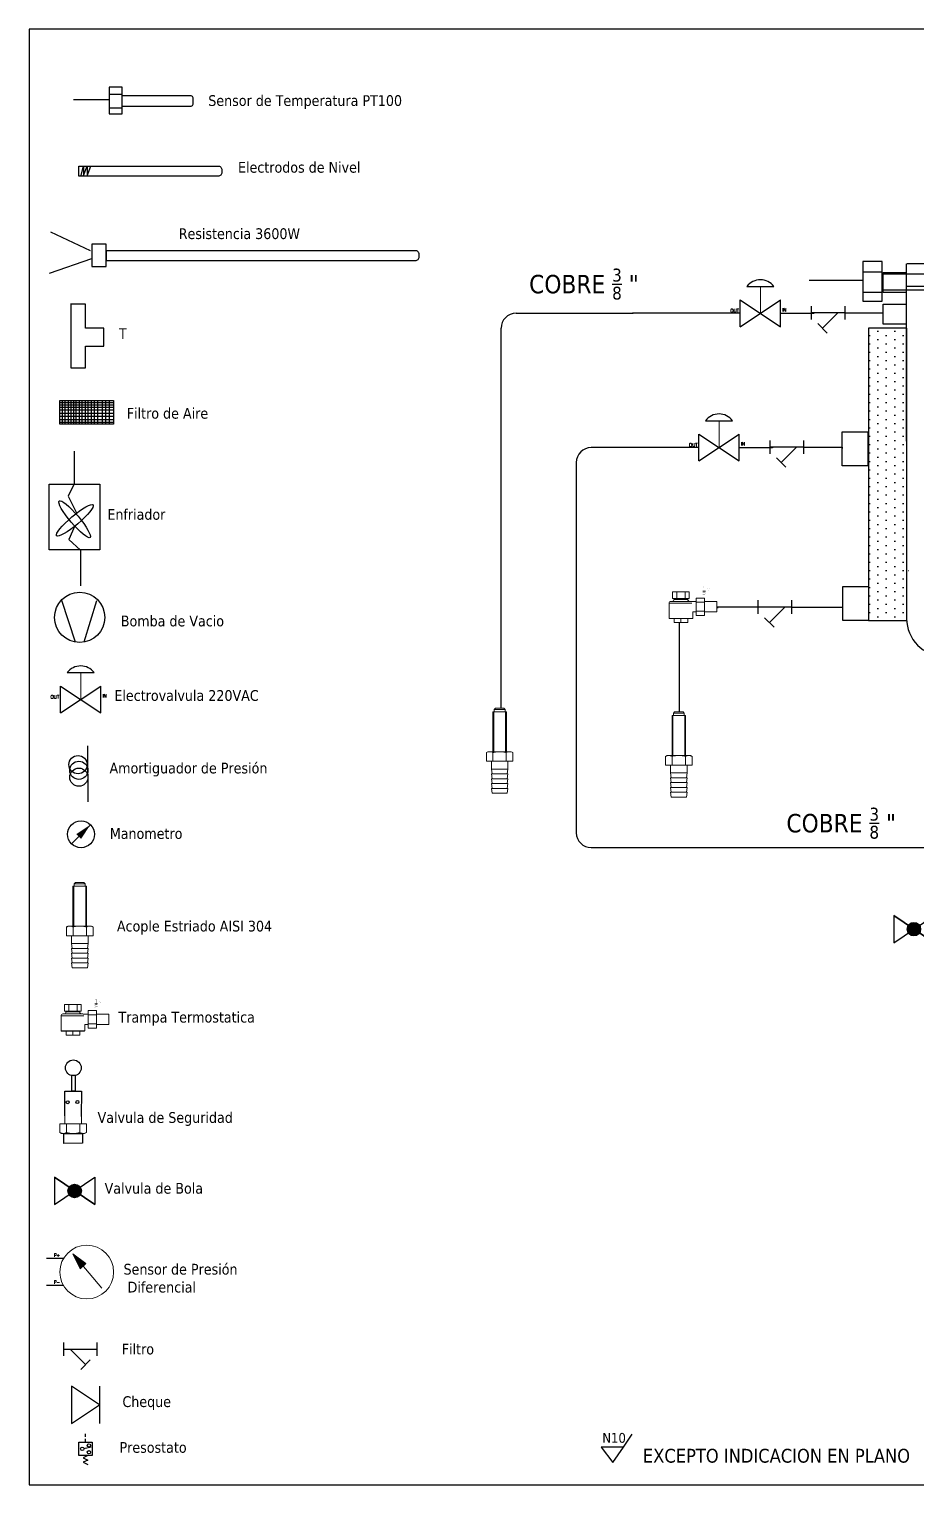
# Model space of a CAD drawing. Header units: millimetres. Extents: x 15 to 265, y 10 to 205.
# Drawn here: x 15 to 133.9, y 10 to 205 of the extents above; entities that cross this region are included whole.
import ezdxf
from ezdxf.enums import TextEntityAlignment as Align

# ---------------------------------------------------------------- set-up
doc = ezdxf.new("R2010")
doc.units = ezdxf.units.MM
for name, color, linetype in [('CONTORNO', 179, 'Continuous'), ('SYMS', 7, 'Continuous'), ('TERMS', 123, 'Continuous'), ('WIRENO', 250, 'Continuous'), ('WIRES', 7, 'Continuous')]:
    doc.layers.add(name, color=color, linetype=linetype)
doc.styles.add('SLDTEXTSTYLE0', font='tahoma.ttf')
doc.styles.get("Standard").update_dxf_attribs({"font": 'tahoma.ttf'})
doc.styles.add('WD', font='romans.shx')

# ---------------------------------------------------------------- blocks, each defined once
blk = doc.blocks.new('HGVA1_DIAPHRAGM_VALVE2')
at = {"color": 7, "linetype": 'Continuous', "lineweight": 0, "ltscale": 3.2258}
for p, q in [((-0.25, 0.5), (0.25, 0.5)), ((0, 0), (0, 0.5))]:
    blk.add_line(p, q, dxfattribs=at)
for p, q in [((-0.375, -0.25), (-0.375, 0.25)), ((-0.375, -0.25), (0.375, 0.25)), ((-0.375, 0.25), (0.375, -0.25)), ((0.375, -0.25), (0.375, 0.25))]:
    blk.add_line(p, q)
at = {"ltscale": 25.4, "flags": 128}
blk.add_lwpolyline([(0.25, 0.5, 0.5), (-0.25, 0.5)], format="xyb", close=True, dxfattribs=at)
at = {"style": 'WD', "flags": 1}
for tag, p in [('INST', (-0.469, 0.748)), ('LOC', (-0.469, 0.587)), ('TAG1', (-0.469, 0.378))]:
    blk.add_attdef(tag, text='', height=0.125, dxfattribs=at).set_placement(p, align=Align.RIGHT)
at = {"style": 'WD'}
blk.add_attdef('XREF', text='', height=0.0625, rotation=0.0625, dxfattribs=at).set_placement((0.518, 0.271), align=Align.TOP_CENTER)
blk.add_attdef('TERM01', text='', height=0.0625, dxfattribs=at).set_placement((-0.399, 0.018), align=Align.RIGHT)
for tag, p, height in [('X4TERM01', (-0.375, 0), 0.005), ('X1TERM02', (0.375, 0), 0.005), ('TERM02', (0.406, 0.036), 0.0625), ('RATING1', (0.388, -0.162), 0.125), ('DESC1', (0.388, -0.378), 0.125), ('DESC2', (0.388, -0.562), 0.125), ('WDTAGALT', (0.388, -0.907), 0.125), ('DESC3', (0.388, -0.752), 0.125)]:
    blk.add_attdef(tag, p, '', height=height, dxfattribs=at)
at = {"style": 'WD', "flags": 1}
for tag, p in [('WDTYPE', (-0.154, -0.127)), ('FAMILY', (-0.143, -0.17)), ('CAT', (-0.143, -0.215)), ('MFG', (-0.141, -0.246)), ('ASSYCODE', (-0.113, -0.275))]:
    blk.add_attdef(tag, text='', height=0.01, dxfattribs=at).set_placement(p, align=Align.CENTER)
blk = doc.blocks.new('HME1_PRESS_M')
blk.add_line((0.036, -0.088), (0.213, 0.089))
blk.add_circle((0.125, 0), 0.125)
blk.add_solid([(0.082, 0.002), (0.126, -0.042), (0.213, 0.089)])
at = {"style": 'WD', "width": 0.7}
for tag, p in [('INST', (0.125, 0.5)), ('LOC', (0.125, 0.344)), ('TAG1', (0.125, 0.188)), ('DESC1', (0.125, -0.344)), ('DESC2', (0.125, -0.5)), ('DESC3', (0.125, -0.656)), ('WDTAGALT', (0.125, -0.812))]:
    blk.add_attdef(tag, text='', height=0.125, dxfattribs=at).set_placement(p, align=Align.CENTER)
blk.add_attdef('TERM01', text='', height=0.0625, dxfattribs=at).set_placement((-0.032, 0.031), align=Align.RIGHT)
at = {"style": 'WD'}
for tag, p, height, flags in [('X4TERM01', (0, 0), 0.005, 1), ('WDTYPE', (0.062, 0.062), 0.01, 1), ('WDBLKNAM', (0.134, 0.001), 0.01, 9), ('X1TERM02', (0.248, 0), 0.005, 1), ('FAMILY', (0.13, -0.035), 0.01, 9)]:
    blk.add_attdef(tag, p, '', height=height, dxfattribs=dict(at, flags=flags))
at = {"style": 'WD', "width": 0.7}
for tag, p, height in [('TERM02', (0.28, 0.031), 0.0625), ('RATING1', (0.281, -0.188), 0.125)]:
    blk.add_attdef(tag, p, '', height=height, dxfattribs=at)
at = {"style": 'WD'}
blk.add_attdef('XREF', text='', height=0.0625, dxfattribs=at).set_placement((-0.031, -0.125), align=Align.RIGHT)
at = {"linetype": 'Continuous', "style": 'WD', "flags": 9}
for tag, p in [('MFG', (0.128, -0.085)), ('ASSYCODE', (0.13, -0.103)), ('CAT', (0.13, -0.066))]:
    blk.add_attdef(tag, p, '', height=0.01, dxfattribs=at)
blk = doc.blocks.new('Acople Estriado')
at = {"color": 7, "linetype": 'Continuous', "lineweight": 15}
for p, q in [((6.78, 5.633), (6.78, 5.138)), ((6.78, 5.633), (6.947, 5.633)), ((6.811, 5.678), (6.796, 5.663)), ((6.796, 5.663), (6.796, 5.633)), ((6.931, 5.663), (6.796, 5.663)), ((6.811, 5.678), (6.916, 5.678)), ((6.931, 5.663), (6.916, 5.678)), ((6.931, 5.633), (6.931, 5.663)), ((6.947, 5.138), (6.947, 5.633)), ((6.721, 5.138), (6.699, 5.126)), ((6.699, 5.126), (6.699, 5.019)), ((6.74, 5.138), (6.721, 5.138)), ((6.864, 5.138), (6.74, 5.138)), ((6.781, 5.126), (6.781, 5.019)), ((6.988, 5.138), (6.864, 5.138)), ((6.946, 5.126), (6.946, 5.019)), ((7.007, 5.138), (6.988, 5.138)), ((7.029, 5.126), (7.007, 5.138)), ((7.029, 5.126), (7.029, 5.019)), ((6.699, 5.019), (6.781, 5.019)), ((6.761, 5.019), (6.761, 4.922)), ((6.761, 4.922), (6.769, 4.862)), ((6.864, 4.922), (6.761, 4.922)), ((6.781, 5.019), (6.946, 5.019)), ((6.967, 4.922), (6.864, 4.922)), ((6.946, 5.019), (7.029, 5.019)), ((6.959, 4.862), (6.967, 4.922)), ((6.967, 4.922), (6.967, 5.019)), ((6.761, 4.862), (6.769, 4.802)), ((6.864, 4.862), (6.761, 4.862)), ((6.761, 4.802), (6.769, 4.742)), ((6.864, 4.802), (6.761, 4.802)), ((6.761, 4.742), (6.769, 4.682)), ((6.864, 4.742), (6.761, 4.742)), ((6.967, 4.862), (6.864, 4.862)), ((6.967, 4.802), (6.864, 4.802)), ((6.967, 4.742), (6.864, 4.742)), ((6.959, 4.802), (6.967, 4.862)), ((6.959, 4.742), (6.967, 4.802)), ((6.959, 4.682), (6.967, 4.742)), ((6.761, 4.682), (6.769, 4.622)), ((6.864, 4.682), (6.761, 4.682)), ((6.864, 4.622), (6.769, 4.622)), ((6.967, 4.682), (6.864, 4.682)), ((6.959, 4.622), (6.864, 4.622)), ((6.959, 4.622), (6.967, 4.682))]:
    blk.add_line(p, q, dxfattribs=at)
at = {"color": 7, "linetype": 'Continuous', "lineweight": 0}
for p, q in [((6.79, 5.633), (6.79, 5.138)), ((6.938, 5.633), (6.938, 5.138))]:
    blk.add_line(p, q, dxfattribs=at)
at = {"color": 7, "linetype": 'Continuous', "lineweight": 15}
for points, knots in [([(6.699, 5.126), (6.706, 5.13), (6.712, 5.133), (6.726, 5.137), (6.733, 5.138), (6.74, 5.138)], [0, 0, 0, 0, 0.5, 0.5, 1, 1, 1, 1]), ([(6.74, 5.138), (6.744, 5.138), (6.747, 5.138), (6.754, 5.137), (6.757, 5.136), (6.768, 5.133), (6.775, 5.13), (6.781, 5.126)], [0, 0, 0, 0, 0.25, 0.25, 0.5, 0.5, 1, 1, 1, 1]), ([(6.864, 5.138), (6.85, 5.138), (6.836, 5.137), (6.808, 5.133), (6.795, 5.13), (6.781, 5.126)], [0, 0, 0, 0, 0.5, 0.5, 1, 1, 1, 1]), ([(6.946, 5.126), (6.933, 5.13), (6.919, 5.133), (6.892, 5.137), (6.878, 5.138), (6.864, 5.138)], [0, 0, 0, 0, 0.5, 0.5, 1, 1, 1, 1]), ([(6.946, 5.126), (6.953, 5.13), (6.96, 5.133), (6.974, 5.137), (6.981, 5.138), (6.988, 5.138)], [0, 0, 0, 0, 0.5, 0.5, 1, 1, 1, 1]), ([(6.988, 5.138), (6.991, 5.138), (6.995, 5.138), (7.002, 5.137), (7.005, 5.136), (7.015, 5.133), (7.022, 5.13), (7.029, 5.126)], [0, 0, 0, 0, 0.25, 0.25, 0.5, 0.5, 1, 1, 1, 1])]:
    blk.add_open_spline(points, degree=3, knots=knots, dxfattribs=at)
blk = doc.blocks.new('Trampo')
for points in [[(117.2, 260.5), (116.2, 260.5), (116.2, 260.5), (116.6, 260.5), (116.6, 263.5), (116.2, 263), (116.1, 263.1), (116.7, 263.6), (116.7, 263.6), (116.7, 260.5), (117.2, 260.5)], [(119.7, 262.2), (119, 260.7), (118.9, 260.7), (119.6, 262.2)], [(120.5, 262.2), (119.7, 260.7), (119.6, 260.7), (120.4, 262.2)], [(117.7, 258.3), (117.2, 257.8), (116.2, 257.8), (115.7, 257.3), (115.7, 256.3), (117.7, 256.3), (117.7, 256.3), (115.6, 256.3), (115.6, 257.3), (116.2, 257.9), (117.2, 257.9), (117.7, 258.4), (117.7, 258.9), (117.2, 259.3), (116.2, 259.3), (115.7, 258.8), (115.6, 258.9), (116.2, 259.4), (117.2, 259.4), (117.7, 258.9)]]:
    blk.add_hatch(color=7).paths.add_polyline_path(points)
at = {"color": 7, "linetype": 'Continuous', "lineweight": 15}
for points in [[(90.5, 251.1), (90.5, 239.8), (90.5, 239.8)], [(92, 252.5), (106.7, 252.5), (106.7, 252.5)], [(93.1, 259.5), (105.5, 259.5), (105.5, 254.7), (93.1, 254.7)], [(93.1, 254.7), (93.1, 259.5), (93.1, 259.5)], [(94.2, 254.7), (94.2, 254), (94.2, 254)], [(96.2, 254.7), (96.2, 259.5), (96.2, 259.5)], [(102.4, 254.7), (102.4, 259.5), (102.4, 259.5)], [(104.5, 254), (104.5, 254.7), (104.5, 254.7)], [(110.7, 252.3), (107.4, 252.3), (107.4, 252.3)], [(117, 255), (110.7, 255), (110.7, 241.9), (117, 241.9)], [(117, 251.8), (110.7, 251.8), (110.7, 251.8)], [(117, 255), (117, 241.9), (117, 241.9)], [(126.1, 252.3), (117, 252.3), (117, 252.3)], [(126.1, 252.3), (126.1, 244.6), (126.1, 244.6)], [(107.9, 239.7), (90.7, 239.7), (90.7, 239.7)], [(104.5, 239.7), (104.5, 236.7), (94.2, 236.7), (94.2, 239.7)], [(99.3, 239.7), (99.3, 236.7), (99.3, 236.7)], [(108.2, 239.8), (108.2, 244.6), (108.2, 244.6)], [(108.2, 244.6), (110.7, 244.6), (110.7, 244.6)], [(117, 245.2), (110.7, 245.2), (110.7, 245.2)], [(117, 244.6), (126.1, 244.6), (126.1, 244.6)]]:
    blk.add_lwpolyline(points, dxfattribs=at)
at = {"color": 8, "linetype": 'Continuous', "lineweight": 15}
for points in [[(107.6, 251.1), (90.5, 251.1), (90.5, 251.1)], [(94.2, 254), (104.5, 254), (104.5, 254)], [(90.5, 239.8), (108.2, 239.8), (108.2, 239.8)]]:
    blk.add_lwpolyline(points, dxfattribs=at)
at = {"color": 7, "linetype": 'Continuous', "lineweight": 20}
blk.add_lwpolyline([(115.6, 260), (117.7, 260), (117.7, 260)], dxfattribs=at)
at = {"color": 7, "linetype": 'Continuous', "lineweight": 15}
for points in [[(91.9, 252.5), (91.1, 252.5), (90.5, 251.9), (90.5, 251.1)], [(92.7, 252.5), (93.5, 252.5), (94.1, 253.2), (94.1, 254)], [(104.5, 254), (104.5, 253.2), (105.1, 252.5), (105.9, 252.5)], [(107.4, 252.3), (107.1, 252.5), (106.9, 252.5), (106.6, 252.5)], [(90.5, 239.9), (90.5, 239.7), (90.6, 239.7), (90.7, 239.7)], [(107.9, 239.7), (108, 239.7), (108.1, 239.7), (108.1, 239.9)]]:
    blk.add_open_spline(points, degree=3, dxfattribs=at)
blk = doc.blocks.new('Valvula Tipo Anillo')
for p, q in [((7.88, 11.213), (7.88, 11.519)), ((7.88, 11.519), (8.084, 11.519)), ((8.084, 11.519), (8.079, 11.203))]:
    blk.add_line(p, q)
at = {"color": 7, "linetype": 'Continuous', "lineweight": 15}
for p, q in [((7.878, 11.21), (7.878, 11.113)), ((8.084, 11.113), (8.084, 11.21)), ((7.816, 11.006), (7.816, 11.113)), ((7.898, 11.113), (7.816, 11.113)), ((7.898, 11.006), (7.898, 11.113)), ((8.063, 11.113), (7.898, 11.113)), ((8.063, 11.006), (8.063, 11.113)), ((8.146, 11.113), (8.063, 11.113)), ((8.146, 11.006), (8.146, 11.113)), ((7.816, 11.006), (7.838, 10.994)), ((7.838, 10.994), (7.857, 10.994)), ((7.857, 10.994), (7.981, 10.994)), ((7.981, 10.994), (8.105, 10.994)), ((8.105, 10.994), (8.124, 10.994)), ((8.124, 10.994), (8.146, 11.006))]:
    blk.add_line(p, q, dxfattribs=at)
for points in [[(7.962, 11.521), (8.01, 11.521), (8.01, 11.713), (7.962, 11.713)], [(8.097, 10.995), (8.097, 10.873), (7.867, 10.871), (7.867, 10.993)]]:
    blk.add_lwpolyline(points, close=True)
for centre, radius in [((7.984, 11.807), 0.0981), ((7.914, 11.381), 0.0185), ((8.035, 11.384), 0.0185)]:
    blk.add_circle(centre, radius)
for points, knots in [([(7.857, 10.994), (7.854, 10.994), (7.85, 10.994), (7.843, 10.995), (7.84, 10.996), (7.829, 10.999), (7.823, 11.002), (7.816, 11.006)], [0, 0, 0, 0, 0.25, 0.25, 0.5, 0.5, 1, 1, 1, 1]), ([(7.898, 11.006), (7.892, 11.002), (7.885, 10.999), (7.871, 10.995), (7.864, 10.994), (7.857, 10.994)], [0, 0, 0, 0, 0.5, 0.5, 1, 1, 1, 1]), ([(7.898, 11.006), (7.912, 11.002), (7.926, 10.999), (7.953, 10.995), (7.967, 10.994), (7.981, 10.994)], [0, 0, 0, 0, 0.5, 0.5, 1, 1, 1, 1]), ([(7.981, 10.994), (7.995, 10.994), (8.009, 10.995), (8.036, 10.999), (8.05, 11.002), (8.063, 11.006)], [0, 0, 0, 0, 0.5, 0.5, 1, 1, 1, 1]), ([(8.105, 10.994), (8.101, 10.994), (8.098, 10.994), (8.091, 10.995), (8.087, 10.996), (8.077, 10.999), (8.07, 11.002), (8.063, 11.006)], [0, 0, 0, 0, 0.25, 0.25, 0.5, 0.5, 1, 1, 1, 1]), ([(8.146, 11.006), (8.139, 11.002), (8.132, 10.999), (8.119, 10.995), (8.112, 10.994), (8.105, 10.994)], [0, 0, 0, 0, 0.5, 0.5, 1, 1, 1, 1])]:
    blk.add_open_spline(points, degree=3, knots=knots, dxfattribs=at)
blk = doc.blocks.new('HGVA1_BALL_VALVE')
h = blk.add_hatch(color=256)
edge = h.paths.add_edge_path()
edge.add_arc((0, 0), 0.125, 0, 360)
at = {"ltscale": 3.2258}
for p, q in [((-0.375, 0.254), (0.375, -0.254)), ((-0.375, -0.254), (0.375, 0.254)), ((-0.375, 0.254), (-0.375, -0.254)), ((0.375, 0.254), (0.375, -0.254))]:
    blk.add_line(p, q, dxfattribs=at)
at = {"ltscale": 25.4, "flags": 128}
blk.add_lwpolyline([(0.375, 0.254), (0.375, -0.254), (-0.375, 0.254), (-0.375, -0.254)], close=True, dxfattribs=at)
at = {"ltscale": 3.2258}
blk.add_circle((0, 0), 0.125, dxfattribs=at)
at = {"ltscale": 25.4}
blk.add_circle((0, 0), 0.125, dxfattribs=at)
at = {"style": 'WD', "flags": 1}
for tag, height, p in [('LOC', 0.125, (0.011, 0.516)), ('INST', 0.125, (0.028, 0.678)), ('TAG1', 0.125, (0, 0.307)), ('FAMILY', 0.01, (-0.482, -0.121)), ('WDTYPE', 0.01, (-0.475, -0.062)), ('CAT', 0.01, (-0.482, -0.165)), ('MFG', 0.01, (-0.481, -0.197)), ('ASSYCODE', 0.01, (-0.453, -0.226))]:
    blk.add_attdef(tag, text='', height=height, dxfattribs=at).set_placement(p, align=Align.CENTER)
at = {"style": 'WD'}
blk.add_attdef('XREF', text='', height=0.0625, rotation=0.0625, dxfattribs=at).set_placement((0.541, 0.293), align=Align.TOP_CENTER)
blk.add_attdef('TERM01', text='', height=0.0625, dxfattribs=at).set_placement((-0.399, 0.018), align=Align.RIGHT)
for tag, p, height in [('X4TERM01', (-0.375, 0), 0.005), ('X8TERM02', (0, 0), 0.005), ('TERM02', (0.052, -0.037), 0.0625), ('X1TERM03', (0.375, 0), 0.005), ('TERM03', (0.406, 0.036), 0.0625), ('RATING1', (0.409, -0.162), 0.125), ('DESC1', (0.409, -0.341), 0.125), ('DESC2', (0.409, -0.525), 0.125), ('WDTAGALT', (0.409, -0.873), 0.125), ('DESC3', (0.409, -0.715), 0.125)]:
    blk.add_attdef(tag, p, '', height=height, dxfattribs=at)
blk = doc.blocks.new('HMT1_DIFFERENTIAL_PRESSURE_GAUGE')
blk.add_hatch(color=7).paths.add_polyline_path([(-0.26, 0.34), (-0.12, 0.06), (-0.02, 0.16)])
at = {"color": 7, "linetype": 'Continuous', "lineweight": 0, "ltscale": 645.15999}
for p, q in [((-0.26, 0.34), (0.28, -0.3)), ((-0.26, 0.34), (-0.12, 0.06)), ((-0.26, 0.34), (-0.02, 0.16)), ((-0.12, 0.06), (-0.02, 0.16))]:
    blk.add_line(p, q, dxfattribs=at)
for p, q in [((-0.437, 0.25), (-0.75, 0.25)), ((-0.437, -0.25), (-0.75, -0.25))]:
    blk.add_line(p, q)
at = {"color": 255, "linetype": 'Continuous', "lineweight": 0, "ltscale": 25.4, "flags": 128}
blk.add_lwpolyline([(-0.26, 0.34), (-0.12, 0.06), (-0.02, 0.16)], close=True, dxfattribs=at)
at = {"color": 7, "linetype": 'Continuous', "lineweight": 0, "ltscale": 645.15999}
blk.add_circle((0, 0), 0.5, dxfattribs=at)
at = {"style": 'WD', "width": 0.7}
for tag, p in [('INST', (-0.01, 0.781)), ('TAG1', (-0.01, 0.531)), ('LOC', (-0.01, 0.656)), ('DESC1', (0.021, -0.625)), ('DESC2', (0.021, -0.75)), ('DESC3', (0.021, -0.875)), ('WDTAGALT', (0.021, -1))]:
    blk.add_attdef(tag, text='', height=0.0938, dxfattribs=at).set_placement(p, align=Align.CENTER)
for tag, p in [('TERM01', (-0.5, 0.281)), ('TERM02', (-0.5, -0.219))]:
    blk.add_attdef(tag, text='', height=0.0625, dxfattribs=at).set_placement(p, align=Align.RIGHT)
at = {"style": 'WD'}
for tag, p, height, flags in [('X4TERM01', (-0.75, 0.25), 0.005, 1), ('X1TERM03', (0.5, 0), 0.005, 1), ('X4TERM02', (-0.75, -0.25), 0.005, 1), ('WDBLKNAM', (-0.209, -0.188), 0.01, 9), ('FAMILY', (-0.208, -0.062), 0.01, 9)]:
    blk.add_attdef(tag, p, '', height=height, dxfattribs=dict(at, flags=flags))
at = {"style": 'WD', "width": 0.7}
for tag, p, height in [('TERM03', (0.531, 0.031), 0.0625), ('RATING1', (0.469, -0.375), 0.0938)]:
    blk.add_attdef(tag, p, '', height=height, dxfattribs=at)
at = {"flags": 1}
blk.add_attdef('WDTYPE', (-0.219, -0.25), '', height=0.01, dxfattribs=at)
at = {"linetype": 'Continuous', "style": 'WD', "flags": 9}
for tag, p in [('ASSYCODE', (-0.208, -0.156)), ('CAT', (-0.208, -0.094)), ('MFG', (-0.208, -0.125))]:
    blk.add_attdef(tag, p, '', height=0.01, dxfattribs=at)
at = {"style": 'WD'}
blk.add_attdef('XREF', text='', height=0.0625, dxfattribs=at).set_placement((-0.438, -0.406), align=Align.RIGHT)
blk = doc.blocks.new('HST1_STRAINER_Y_TYPE')
at = {"ltscale": 3.2258}
for p, q in [((0, 0.125), (0, -0.125)), ((0.625, 0.125), (0.625, -0.125)), ((0, 0), (0.625, 0)), ((0.125, 0), (0.412, -0.287)), ((0.324, -0.376), (0.501, -0.199))]:
    blk.add_line(p, q, dxfattribs=at)
at = {"style": 'WD', "flags": 1}
for tag, height, p in [('INST', 0.125, (0.33, 0.71)), ('LOC', 0.125, (0.306, 0.549)), ('TAG1', 0.125, (0.324, 0.34)), ('FAMILY', 0.01, (1.09, 0.044)), ('CAT', 0.01, (1.09, -0.001)), ('WDTYPE', 0.01, (1.102, -0.093)), ('MFG', 0.01, (1.092, -0.032)), ('ASSYCODE', 0.01, (1.12, -0.061))]:
    blk.add_attdef(tag, text='', height=height, dxfattribs=at).set_placement(p, align=Align.CENTER)
at = {"style": 'WD'}
for tag, height, p in [('WDTAGALT', 0.125, (0.035, 0.2)), ('TERM01', 0.0625, (-0.024, 0.018))]:
    blk.add_attdef(tag, text='', height=height, dxfattribs=at).set_placement(p, align=Align.RIGHT)
for tag, p, height in [('RATING1', (0.6, 0.18), 0.125), ('X4TERM01', (0, 0), 0.005), ('X1TERM03', (0.625, 0), 0.005), ('TERM03', (0.632, 0.013), 0.0625), ('DESC1', (-0.666, -0.258), 0.125), ('DESC2', (-0.666, -0.442), 0.125), ('DESC3', (-0.666, -0.632), 0.125), ('X8TERM02', (0.412, -0.287), 0.005), ('TERM02', (0.447, -0.365), 0.0625)]:
    blk.add_attdef(tag, p, '', height=height, dxfattribs=at)
blk.add_attdef('XREF', text='', height=0.0625, rotation=0.0625, dxfattribs=at).set_placement((0.649, -0.434), align=Align.TOP_CENTER)
blk = doc.blocks.new('HVL1_PRESS_SW')
for p, q in [((0.094, 0.222), (0.094, 0.282)), ((-0.031, -0.126), (-0.031, 0.125)), ((-0.031, 0.125), (0.219, 0.125)), ((0.061, 0.005), (0.198, 0.04)), ((0.094, 0.125), (0.094, 0.188)), ((0.219, 0.125), (0.219, -0.126)), ((0.219, -0.126), (-0.031, -0.126)), ((0.135, -0.126), (0.052, -0.167)), ((0.052, -0.167), (0.135, -0.209)), ((0.135, -0.209), (0.052, -0.251)), ((0.052, -0.251), (0.135, -0.293))]:
    blk.add_line(p, q)
for centre in [(0.032, 0), (0.156, 0.063), (0.156, -0.063)]:
    blk.add_circle(centre, 0.0314)
at = {"style": 'WD', "width": 0.7}
for tag, height, p in [('INST', 0.125, (-0.062, 0.5)), ('TAG1', 0.125, (-0.062, 0.188)), ('LOC', 0.125, (-0.062, 0.344)), ('TERM01', 0.0625, (-0.062, 0.031)), ('DESC1', 0.125, (-0.062, -0.281)), ('RATING1', 0.125, (0.775, -0.281)), ('DESC2', 0.125, (-0.062, -0.438)), ('DESC3', 0.125, (-0.062, -0.594)), ('WDTAGALT', 0.125, (-0.062, -0.75))]:
    blk.add_attdef(tag, text='', height=height, dxfattribs=at).set_placement(p, align=Align.RIGHT)
at = {"style": 'WD'}
for tag, p, height, flags in [('X2TERM04', (0.094, 0.281), 0.005, 1), ('WDBLKNAM', (0.405, 0.344), 0.01, 9), ('FAMILY', (0.406, 0.312), 0.01, 9), ('X4TERM01', (0, 0), 0.005, 1), ('WDTYPE', (0.062, 0.062), 0.01, 1), ('X1TERM02', (0.187, 0.063), 0.005, 1), ('X1TERM03', (0.187, -0.063), 0.005, 1)]:
    blk.add_attdef(tag, p, '', height=height, dxfattribs=dict(at, flags=flags))
at = {"style": 'WD', "width": 0.7}
for tag, p in [('TERM04', (0.125, 0.25)), ('TERM02', (0.25, 0.094)), ('TERM03', (0.25, -0.031))]:
    blk.add_attdef(tag, p, '', height=0.0625, dxfattribs=at)
at = {"linetype": 'Continuous', "style": 'WD', "flags": 9}
for tag, p in [('CAT', (0.406, 0.281)), ('ASSYCODE', (0.406, 0.219)), ('MFG', (0.406, 0.25))]:
    blk.add_attdef(tag, p, '', height=0.01, dxfattribs=at)
at = {"style": 'WD', "width": 0.7}
blk.add_attdef('TERM05', text='', height=0.0625, dxfattribs=at).set_placement((0.125, -0.406), align=Align.CENTER)
at = {"style": 'WD'}
blk.add_attdef('XREF', (0.281, -0.375), '', height=0.0625, dxfattribs=at)
blk = doc.blocks.new('ColaMarrano')
at = {"layer": 'WIRENO'}
blk.add_line((96.3, 200.92), (96.42, 188.45), dxfattribs=at)
for centre in [(94.22, 196.73), (94.4, 195.47), (94.4, 193.92)]:
    blk.add_circle(centre, 2.03, dxfattribs=at)
blk = doc.blocks.new('HDI1')
for p, q in [((0.0469, 0), (-0.0469, 0.0625)), ((-0.0469, 0.0625), (-0.0469, -0.0625)), ((0.0469, 0.0625), (0.0469, -0.0625)), ((-0.0469, -0.0625), (0.0469, 0))]:
    blk.add_line(p, q)
at = {"style": 'WD'}
for tag, width, p in [('INST', 0.7, (0, 0.8883)), ('LOC', 0.7, (0, 0.7187)), ('DESC1', 0.7, (0, 0.5625)), ('DESC2', 0.7, (0, 0.4062)), ('RATING1', 0.9, (0.0055, 0.0938))]:
    blk.add_attdef(tag, text='', height=0.125, dxfattribs=dict(at, width=width)).set_placement(p, align=Align.CENTER)
blk.add_attdef('TAG1', text='', height=0.125, dxfattribs=at).set_placement((0, 0.25), align=Align.CENTER)
for tag, p, height, flags in [('FAMILY', (0.2047, 0.1523), 0.01, 9), ('WDBLKNAM', (0.2047, 0.1329), 0.01, 9), ('X4TERM01', (-0.0469, 0), 0.0125, 1), ('X1TERM02', (0.0469, 0), 0.0125, 1)]:
    blk.add_attdef(tag, p, '', height=height, dxfattribs=dict(at, flags=flags))
at = {"linetype": 'Continuous', "style": 'WD', "flags": 9}
for tag, p in [('MFG', (0.2278, 0.0887)), ('CAT', (0.2297, 0.1082)), ('ASSYCODE', (0.2188, 0.0625))]:
    blk.add_attdef(tag, text='', height=0.01, dxfattribs=at).set_placement(p, align=Align.CENTER)
at = {"linetype": 'Continuous', "style": 'WD', "flags": 8}
blk.add_attdef('TERM01', text='', height=0.125, dxfattribs=at).set_placement((-0.125, -0.0312), align=Align.TOP_RIGHT)
blk.add_attdef('TERM02', text='', height=0.125, dxfattribs=at).set_placement((0.1094, -0.0314), align=Align.TOP_LEFT)
at = {"style": 'WD', "width": 0.9}
blk.add_attdef('RATING2', text='', height=0.125, dxfattribs=at).set_placement((0.0055, -0.1876), align=Align.TOP_CENTER)
blk = doc.blocks.new('Bomba Vacio')
at = {"layer": 'WIRENO'}
for p, q in [((222.52, 152.69), (218.83, 163.9)), ((224.82, 152.84), (228.2, 163.9))]:
    blk.add_line(p, q, dxfattribs=at)
blk.add_circle((223.65, 159.36), 6.72, dxfattribs=at)
blk = doc.blocks.new('Cooler')
at = {"layer": 'WIRENO'}
for p, q in [((61.05, 155.36), (61.05, 161.29)), ((60.91, 155.36), (59.87, 153.28)), ((59.87, 153.28), (61.37, 150.31)), ((61.09, 147.98), (60.01, 145.56)), ((60.01, 145.56), (62.09, 143.63)), ((62.09, 143.63), (62.09, 137.25))]:
    blk.add_line(p, q, dxfattribs=at)
blk.add_lwpolyline([(56.51, 155.41), (65.57, 155.41), (65.57, 143.72), (56.51, 143.72)], close=True, dxfattribs=at)
for centre, major_axis in [((61.09, 148.97), (-3.26, -2.75)), ((61.05, 149.16), (2.75, -3.26))]:
    blk.add_ellipse(centre, major_axis=major_axis, ratio=0.188132, dxfattribs=at)
blk = doc.blocks.new('Filtro')
at = {"layer": 'WIRENO'}
for p, q in [((95.97, 119.72), (103.12, 119.72)), ((95.97, 119.41), (103.12, 119.41)), ((95.97, 119.07), (103.12, 119.07)), ((96.25, 119.99), (96.25, 116.83)), ((96.62, 119.95), (96.62, 116.79)), ((97.03, 119.95), (97.03, 116.79)), ((97.4, 119.95), (97.4, 116.79)), ((97.77, 119.99), (97.77, 116.83)), ((98.1, 119.99), (98.1, 116.83)), ((98.51, 119.99), (98.51, 116.83)), ((98.88, 119.95), (98.88, 116.79)), ((99.33, 119.99), (99.33, 116.83)), ((99.7, 119.99), (99.7, 116.83)), ((100.11, 119.99), (100.11, 116.83)), ((100.52, 119.99), (100.52, 116.83)), ((100.98, 119.99), (100.98, 116.83)), ((101.59, 119.99), (101.59, 116.83)), ((102.04, 119.99), (102.04, 116.83)), ((102.54, 119.99), (102.54, 116.83)), ((95.97, 118.71), (103.12, 118.71)), ((95.97, 118.27), (103.12, 118.27)), ((95.97, 117.88), (103.12, 117.88)), ((95.97, 117.41), (103.12, 117.41)), ((95.97, 117.08), (103.12, 117.08))]:
    blk.add_line(p, q, dxfattribs=at)
blk.add_lwpolyline([(95.95, 119.98), (103.11, 119.98), (103.11, 116.82), (95.95, 116.82)], close=True, dxfattribs=at)
blk = doc.blocks.new('TT')
at = {"layer": 'WIRENO'}
for p, q in [((59.03, 150.75), (59.05, 142.17)), ((61.02, 150.66), (59.05, 150.66)), ((61.02, 147.48), (61.02, 150.66)), ((63.45, 147.48), (61.02, 147.48)), ((63.45, 145.05), (63.45, 147.48)), ((61.02, 142.17), (61.02, 145.05)), ((61.02, 145.05), (63.45, 145.05)), ((59.05, 142.17), (61.02, 142.17))]:
    blk.add_line(p, q, dxfattribs=at)
blk = doc.blocks.new('Resistencia')
at = {"layer": 'WIRENO'}
for p, q in [((112.31, 58.18), (107.01, 60.71)), ((112.43, 57.1), (106.77, 55.17))]:
    blk.add_line(p, q, dxfattribs=at)
blk.add_lwpolyline([(114.4, 59.08), (112.46, 59.08), (112.46, 56.11), (114.4, 56.11)], close=True, dxfattribs=at)
blk.add_lwpolyline([(155.82, 58.21), (114.4, 58.21), (114.4, 56.89), (155.82, 56.89, 0.414214), (156.32, 57.39), (156.32, 57.71, 0.414214)], format="xyb", close=True, dxfattribs=at)
blk = doc.blocks.new('Nivel')
at = {"layer": 'WIRENO'}
for p, q in [((103.38, 60.01), (103.74, 61.39)), ((103.74, 61.39), (103.74, 60.1)), ((103.74, 60.1), (104.25, 61.39)), ((104.25, 61.39), (104.25, 60.07)), ((104.25, 60.07), (104.74, 61.36))]:
    blk.add_line(p, q, dxfattribs=at)
blk.add_lwpolyline([(103.12, 61.39), (121.77, 61.39, -0.414214), (122.27, 60.89), (122.27, 60.54, -0.414214), (121.77, 60.04), (103.12, 60.04)], format="xyb", close=True, dxfattribs=at)
blk = doc.blocks.new('PT100')
at = {"layer": 'WIRENO'}
for p, q in [((92.1, 58.19), (82.46, 58.19)), ((92, 59.72), (95.38, 59.72)), ((92, 56.1), (95.38, 56.1))]:
    blk.add_line(p, q, dxfattribs=at)
blk.add_lwpolyline([(95.5, 61.6), (92, 61.6), (92, 54.47), (95.5, 54.47)], close=True, dxfattribs=at)
blk.add_lwpolyline([(95.5, 59.35), (113.92, 59.35, -0.414214), (114.42, 58.85), (114.42, 56.97, -0.414214), (113.92, 56.47), (95.5, 56.47)], format="xyb", close=True, dxfattribs=at)
blk = doc.blocks.new('tank')
h = blk.add_hatch()
h.set_pattern_fill('DOTS', color=256, scale=18, angle=90)
h.set_pattern_definition([(90, (331.1955, -16.5873), (-1.125, 0.5625), [0, -1.125])])
h.paths.add_polyline_path([(127.42, 125.8), (132.58, 125.8), (132.58, 164.96), (127.42, 164.96)])
h = blk.add_hatch()
h.set_pattern_fill('DOTS', color=256, scale=18, angle=90)
h.set_pattern_definition([(90, (331.2145, -17.3254), (-1.125, 0.5625), [0, -1.125])])
h.paths.add_polyline_path([(166.2, 126.85), (166.15, 125.8), (171.31, 125.8), (171.31, 162.85), (166.2, 162.85)])
for q in [(132.8, 132.45), (132.82, 132.45)]:
    blk.add_line((132.82, 132.45), q)
for points in [[(166.15, 164.85), (166.15, 169.42), (169.57, 169.42), (169.57, 164.85)], [(132.58, 125.8), (132.58, 164.96), (127.42, 164.96), (127.42, 125.8)], [(171.31, 125.8), (171.31, 162.85), (166.15, 162.85), (166.15, 125.8)], [(171.3, 149.05), (171.3, 153.62), (174.72, 153.62), (174.72, 149.05)], [(123.91, 146.49), (123.91, 151.06), (127.33, 151.06), (127.33, 146.49)], [(171.3, 133.36), (171.3, 137.93), (174.72, 137.93), (174.72, 133.36)], [(124, 125.79), (124, 130.36), (127.42, 130.36), (127.42, 125.79)], [(138.57, 116.45), (138.57, 121.02), (142, 121.02), (142, 116.45)], [(148.97, 116.49), (148.97, 121.06), (152.4, 121.06), (152.4, 116.49)], [(157.77, 116.5), (157.77, 121.07), (161.19, 121.07), (161.19, 116.5)]]:
    blk.add_lwpolyline(points, close=True)
at = {"layer": 'WIRENO'}
for p, q in [((132.5, 173.57), (132.54, 126.02)), ((166.14, 173.56), (132.57, 173.56)), ((166.15, 126.07), (166.14, 173.56)), ((132.58, 170.57), (166.15, 170.57)), ((137.55, 121.03), (161.16, 121.07))]:
    blk.add_line(p, q, dxfattribs=at)
for points in [[(132.5, 169.72), (129.4, 169.72), (129.4, 172.42), (132.5, 172.42)], [(132.5, 165.46), (129.4, 165.46), (129.4, 168.15), (132.5, 168.15)]]:
    blk.add_lwpolyline(points, close=True, dxfattribs=at)
for centre, start, end in [((137.54, 126.03), 180.0526, 270.1021), ((161.15, 126.07), 270.1021, 0.0106)]:
    blk.add_arc(centre, 5, start, end, dxfattribs=at)
blk = doc.blocks.new('WDDOT')
for radius in [0.03, 0.0187, 0.00929]:
    blk.add_circle((0, 0), radius)

msp = doc.modelspace()

# ---------------------------------------------------------------- linework, layer by layer
at = {"color": 7, "linetype": 'Continuous'}
for p, q in [((265, 205), (15, 205)), ((15, 205), (15, 10)), ((15, 10), (265, 10))]:
    msp.add_line(p, q, dxfattribs=at)
at = {"layer": 'CONTORNO'}
for p, q in [((94.61, 15.07), (95.78, 16.79)), ((91.62, 15.07), (93.19, 13.01)), ((94.61, 15.07), (91.62, 15.07)), ((93.19, 13.01), (94.61, 15.07))]:
    msp.add_line(p, q, dxfattribs=at)
at = {"layer": 'WIRES'}
for p, q in [((80.22, 166.93), (95.9, 166.93)), ((110.26, 166.93), (95.84, 166.93)), ((115.66, 166.93), (120.1, 166.93)), ((120.1, 166.99), (119.75, 166.99)), ((120.1, 166.93), (120.1, 166.99)), ((124.25, 166.99), (129.45, 166.99)), ((78.22, 114.05), (78.22, 164.93)), ((104.72, 148.95), (90.3, 148.95)), ((110.12, 148.95), (114.56, 148.95)), ((114.56, 149.01), (114.21, 149.01)), ((114.56, 148.95), (114.56, 149.01)), ((118.71, 149.01), (123.92, 149.01)), ((123.92, 149.01), (123.92, 148.84)), ((88.3, 146.95), (88.3, 97.36)), ((112.63, 127.59), (107.21, 127.59)), ((107.21, 127.59), (107.21, 127.45)), ((117.13, 127.59), (124, 127.59)), ((102.11, 125.42), (102.11, 125.51)), ((102.11, 125.33), (102.11, 125.42)), ((102.11, 113.54), (102.11, 125.33)), ((90.3, 95.36), (138.29, 95.36))]:
    msp.add_line(p, q, dxfattribs=at)
for centre, start, end in [((80.22, 164.93), 90, 180), ((90.3, 146.95), 90, 180), ((90.3, 97.36), 180, 270)]:
    msp.add_arc(centre, 2, start, end, dxfattribs=at)

# ---------------------------------------------------------------- block references
for name, p, xscale, yscale, zscale in [('Trampo', (84.5, 83.08), 0.17928, 0.17928, 0.17928), ('Acople Estriado', (3.9, 52.72), 10.8, 10.8, 10.8), ('Acople Estriado', (27.9, 52.22), 10.8, 10.8, 10.8), ('Acople Estriado', (-52.35, 29.36), 10.8, 10.8, 10.8), ('Trampo', (3.06, 27.81), 0.17928, 0.17928, 0.17928), ('Valvula Tipo Anillo', (-65.3, -61.66), 10.8, 10.8, 10.8)]:
    msp.add_blockref(name, p, dxfattribs=dict(xscale=xscale, yscale=yscale, zscale=zscale))
at = {"layer": 'SYMS'}
ref = msp.add_blockref('HGVA1_DIAPHRAGM_VALVE2', (112.96, 166.93), dxfattribs=dict(at, xscale=7.199999999999999, yscale=7.199999999999999, zscale=7.199999999999999))
ref.add_attrib('TERM01', 'OUT', dxfattribs={"layer": 'TERMS', "height": 0.45, "style": 'WD'}).set_placement((110.08, 167.06), align=Align.RIGHT)
ref.add_attrib('TERM02', 'IN', (115.88, 167.19), dxfattribs={"layer": 'TERMS', "height": 0.45, "style": 'WD'})
for name, p, xscale, yscale, zscale in [('HST1_STRAINER_Y_TYPE', (124.25, 166.99), -7.199999999999999, 7.199999999999999, 7.199999999999999), ('HST1_STRAINER_Y_TYPE', (118.71, 149.01), -7.199999999999999, 7.199999999999999, 7.199999999999999), ('HST1_STRAINER_Y_TYPE', (117.13, 127.59), -7.199999999999999, 7.199999999999999, 7.199999999999999), ('HME1_PRESS_M', (20.15, 97.15), 14.4, 14.4, 14.4), ('HGVA1_BALL_VALVE', (133.52, 84.44), 7.199999999999999, 7.199999999999999, 7.199999999999999), ('HGVA1_BALL_VALVE', (21.1, 49.37), 7.199999999999999, 7.199999999999999, 7.199999999999999), ('HST1_STRAINER_Y_TYPE', (19.59, 28.18), 7.199999999999999, 7.199999999999999, 7.199999999999999), ('HDI1', (22.57, 20.73), 40, 40, 40), ('HVL1_PRESS_SW', (21.88, 14.83), 7.199999999999999, 7.199999999999999, 7.199999999999999)]:
    msp.add_blockref(name, p, dxfattribs=dict(at, xscale=xscale, yscale=yscale, zscale=zscale))
for p in [(95.9, 166.93), (120.1, 166.99), (120.1, 166.93), (120.1, 166.93), (114.56, 149.01), (114.56, 148.95), (114.56, 148.95)]:
    msp.add_blockref('WDDOT', p, dxfattribs=at)
ref = msp.add_blockref('HGVA1_DIAPHRAGM_VALVE2', (107.42, 148.95), dxfattribs=dict(at, xscale=7.199999999999999, yscale=7.199999999999999, zscale=7.199999999999999))
ref.add_attrib('TERM01', 'OUT', dxfattribs={"layer": 'TERMS', "height": 0.45, "style": 'WD'}).set_placement((104.54, 149.08), align=Align.RIGHT)
ref.add_attrib('TERM02', 'IN', (110.34, 149.21), dxfattribs={"layer": 'TERMS', "height": 0.45, "style": 'WD'})
ref = msp.add_blockref('HGVA1_DIAPHRAGM_VALVE2', (21.91, 115.2), dxfattribs=dict(at, xscale=7.199999999999999, yscale=7.199999999999999, zscale=7.199999999999999))
ref.add_attrib('TERM01', 'OUT', dxfattribs={"layer": 'TERMS', "height": 0.45, "style": 'WD'}).set_placement((19.03, 115.33), align=Align.RIGHT)
ref.add_attrib('TERM02', 'IN', (24.84, 115.45), dxfattribs={"layer": 'TERMS', "height": 0.45, "style": 'WD'})
ref = msp.add_blockref('HMT1_DIFFERENTIAL_PRESSURE_GAUGE', (22.72, 38.51), dxfattribs=dict(at, xscale=7.199999999999999, yscale=7.199999999999999, zscale=7.199999999999999))
ref.add_attrib('TERM02', 'P-', dxfattribs={"layer": 'TERMS', "height": 0.45, "style": 'WD', "width": 0.7}).set_placement((19.12, 36.93), align=Align.RIGHT)
ref.add_attrib('TERM01', 'P+', dxfattribs={"layer": 'TERMS', "height": 0.45, "style": 'WD', "width": 0.7}).set_placement((19.12, 40.53), align=Align.RIGHT)
at = {"layer": 'WIRENO'}
for name, p, xscale, yscale, zscale in [('PT100', (-20.29, 166.42), 0.5, 0.5, 0.5), ('PT100', (57.66, 127.69), 0.75, 0.75, 0.75), ('Cooler', (-24.69, 27.48), 0.75, 0.75, 0.75), ('Bomba Vacio', (-90.05, 46.52), 0.5, 0.5, 0.5), ('ColaMarrano', (-34.98, -11.56), 0.6, 0.6, 0.6)]:
    msp.add_blockref(name, p, dxfattribs=dict(at, xscale=xscale, yscale=yscale, zscale=zscale))
for name, p in [('Nivel', (-81.46, 125.27)), ('Resistencia', (-89.08, 117.11)), ('tank', (0, 0)), ('TT', (-38.45, 17.48)), ('Filtro', (-76.82, 35.28))]:
    msp.add_blockref(name, p, dxfattribs=at)

# ---------------------------------------------------------------- texts
at = {"char_height": 1.44, "attachment_point": 1}
for s, insert in [('\\A1;Sensor de Temperatura PT100', (39, 196.15)), ('\\A1;Electrodos de Nivel', (42.98, 187.21)), ('\\A1;Resistencia 3600W', (35.04, 178.32)), ('\\A1;T', (27.03, 164.94)), ('\\A1;Filtro de Aire', (28.08, 154.26)), ('\\A1;Enfriador', (25.48, 140.72)), ('\\A1;Bomba de Vacio', (27.28, 126.44)), ('\\A1;Electrovalvula 220VAC', (26.42, 116.46)), ('\\A1;Amortiguador de Presión', (25.77, 106.74)), ('\\A1;Manometro', (25.81, 97.97)), ('\\A1;Acople Estriado AISI 304', (26.76, 85.57)), ('\\A1;Trampa Termostatica', (26.97, 73.37)), ('\\A1;Valvula de Seguridad', (24.17, 59.93)), ('\\A1;Valvula de Bola', (25.11, 50.45)), ('\\A1;Sensor de Presión\\P Diferencial', (27.65, 39.61)), ('\\A1;Filtro', (27.41, 28.91)), ('\\A1;Cheque', (27.5, 21.87)), ('\\A1;Presostato', (27.11, 15.74))]:
    msp.add_mtext_dynamic_manual_height_columns(s, width=44.8708, gutter_width=1, heights=[0], dxfattribs=dict(at, insert=insert))
at = {"layer": 'CONTORNO', "insert": (91.78, 16.96), "char_height": 1.323, "attachment_point": 1, "style": 'SLDTEXTSTYLE0'}
msp.add_mtext('N10', dxfattribs=at)
at = {"layer": 'CONTORNO', "color": 7, "insert": (133, 14.83), "char_height": 1.8521, "attachment_point": 3, "style": 'SLDTEXTSTYLE0'}
msp.add_mtext('EXCEPTO INDICACION EN PLANO', dxfattribs=at)
at = {"layer": 'WIRENO', "char_height": 2.4694, "attachment_point": 1}
for insert in [(81.98, 172.92), (116.44, 100.71)]:
    msp.add_mtext_dynamic_manual_height_columns('\\A1;COBRE {\\H0.7x;\\S3/8;} "', width=15.0949, gutter_width=12.35, heights=[0], dxfattribs=dict(at, insert=insert))

doc.saveas('drawing.dxf')
